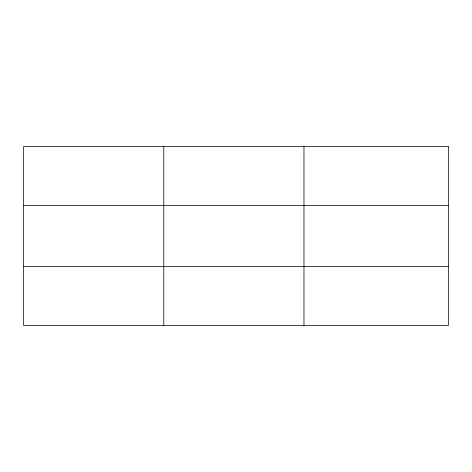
<?xml version="1.0" encoding="UTF-8"?>
<svg xmlns="http://www.w3.org/2000/svg" width="472" height="472" viewBox="0 0 472 472"><rect width="100%" height="100%" fill="white"/><g stroke="black" fill="none" stroke-linecap="round" stroke-linejoin="round"><path stroke-width="0.71" d="M163.784 325.414L163.784 146.585M303.968 325.414L303.968 146.585M23.6 205.597L448.4 205.597M23.6 266.403L448.4 266.403M448.4 146.585L448.4 325.414L23.6 325.414L23.6 146.585L448.4 146.585"/></g></svg>
